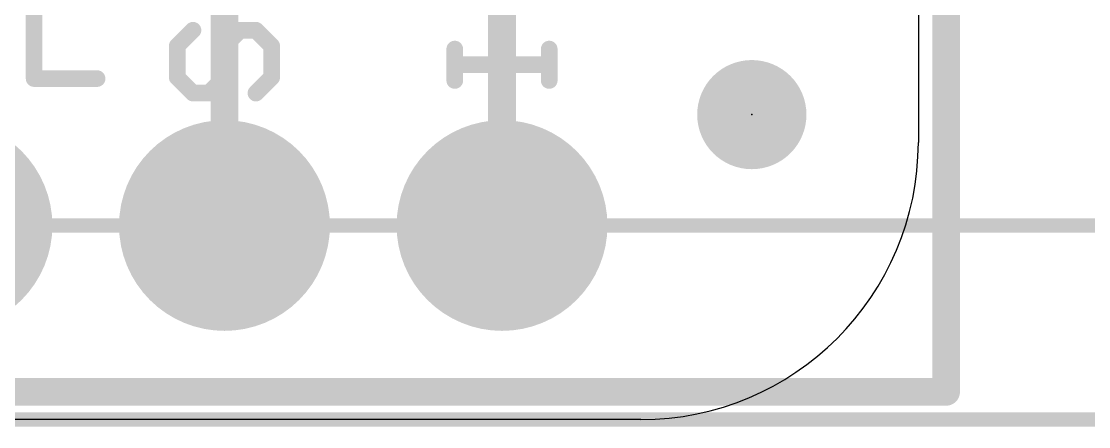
# Model space of a CAD drawing. Extents: x -11.6 to 35, y -5.3 to 31.4.
# Drawn here: x 9.57 to 19.34, y -0.07 to 3.65 of the extents above; entities that cross this region are included whole.
import ezdxf

# ---------------------------------------------------------------- set-up
doc = ezdxf.new("R2010")
doc.units = 0
for name, color, linetype in [('1', 12, 'CONTINUOUS'), ('16', 132, 'CONTINUOUS'), ('17', 110, 'CONTINUOUS'), ('20', 53, 'CONTINUOUS'), ('21', 40, 'CONTINUOUS'), ('23', 53, 'CONTINUOUS'), ('47', 253, 'CONTINUOUS')]:
    doc.layers.add(name, color=color, linetype=linetype)

# ---------------------------------------------------------------- blocks, each defined once
blk = doc.blocks.new('PIE')
at = {"const_width": 0.5}
blk.add_lwpolyline([(0, -0.25, 1), (0, 0.25, 1), (0, -0.25)], format="xyb", dxfattribs=at)
blk = doc.blocks.new('ROUNDP')
at = {"const_width": 0.5}
blk.add_lwpolyline([(0, -0.25, 1), (0, 0.25, 1), (0, -0.25)], format="xyb", dxfattribs=at)

msp = doc.modelspace()

# ---------------------------------------------------------------- linework, layer by layer
at = {"layer": '1', "const_width": 0.254}
msp.add_lwpolyline([(11.43, 1.778), (11.43, 4.572)], dxfattribs=at)
at = {"layer": '1', "const_width": 0.127}
msp.add_lwpolyline([(11.3665, 1.778, 1), (11.4935, 1.778)], format="xyb", dxfattribs=at)
at = {"layer": '16', "const_width": 0.254}
for points in [[(18.034, 0.254), (18.034, 10.414)], [(13.97, 6.604), (13.97, 1.778)], [(0, 0.254), (18.034, 0.254)]]:
    msp.add_lwpolyline(points, dxfattribs=at)
at = {"layer": '16', "const_width": 0.127}
for points in [[(13.9065, 1.778, 1), (14.0335, 1.778)], [(17.9705, 0.254, 1), (18.0975, 0.254)], [(18.034, 0.1905, 1), (18.034, 0.3175)]]:
    msp.add_lwpolyline(points, format="xyb", dxfattribs=at)
at = {"layer": '20'}
for p, q in [((17.78, 13.97), (17.78, 2.54)), ((15.24, 0), (2.54, 0))]:
    msp.add_line(p, q, dxfattribs=at)
msp.add_arc((15.24, 2.54), 2.54, 270, 0, dxfattribs=at)
at = {"layer": '21', "const_width": 0.1524}
for points in [[(9.688, 3.9885), (9.688, 3.1242)], [(11.1415, 3.5671), (10.9975, 3.4231)], [(11.4296, 3.4231), (11.5737, 3.5671)], [(11.5737, 3.5671), (11.7177, 3.5671)], [(11.7177, 3.5671), (11.8618, 3.4231)], [(10.9975, 3.4231), (10.9975, 3.135)], [(11.4296, 3.135), (11.4296, 3.4231)], [(11.8618, 3.4231), (11.8618, 3.135)], [(13.5375, 3.1066), (13.5375, 3.3947)], [(14.4018, 3.1066), (14.4018, 3.3947)], [(14.4018, 3.2507), (13.5375, 3.2507)], [(9.688, 3.1242), (10.2642, 3.1242)], [(10.9975, 3.135), (11.1415, 2.9909)], [(11.2856, 2.9909), (11.4296, 3.135)], [(11.8618, 3.135), (11.7177, 2.9909)], [(11.1415, 2.9909), (11.2856, 2.9909)]]:
    msp.add_lwpolyline(points, dxfattribs=at)
at = {"layer": '21', "const_width": 0.0762}
for points in [[(11.1685, 3.5402, 1), (11.1146, 3.5941)], [(11.5737, 3.6052, 1), (11.5737, 3.529)], [(11.6006, 3.5402, 1), (11.5467, 3.5941)], [(11.7447, 3.5941, 1), (11.6908, 3.5402)], [(11.7177, 3.529, 1), (11.7177, 3.6052)], [(10.9705, 3.45, 1), (11.0244, 3.3961)], [(11.0356, 3.4231, 1), (10.9594, 3.4231)], [(11.4677, 3.4231, 1), (11.3915, 3.4231)], [(11.4027, 3.45, 1), (11.4566, 3.3961)], [(11.8999, 3.4231, 1), (11.8237, 3.4231)], [(11.8349, 3.3961, 1), (11.8887, 3.45)], [(13.5756, 3.3947, 1), (13.4994, 3.3947)], [(14.4399, 3.3947, 1), (14.3637, 3.3947)], [(13.5375, 3.2888, 1), (13.5375, 3.2126)], [(14.4018, 3.2126, 1), (14.4018, 3.2888)], [(9.688, 3.1623, 1), (9.688, 3.0861)], [(9.6499, 3.1242, 1), (9.7261, 3.1242)], [(10.2642, 3.0861, 1), (10.2642, 3.1623)], [(11.0244, 3.1619, 1), (10.9705, 3.108)], [(10.9594, 3.135, 1), (11.0356, 3.135)], [(11.3915, 3.135, 1), (11.4677, 3.135)], [(11.4566, 3.108, 1), (11.4027, 3.1619)], [(11.8237, 3.135, 1), (11.8999, 3.135)], [(11.8887, 3.108, 1), (11.8349, 3.1619)], [(13.4994, 3.1066, 1), (13.5756, 3.1066)], [(14.3637, 3.1066, 1), (14.4399, 3.1066)], [(11.1415, 3.029, 1), (11.1415, 2.9528)], [(11.1146, 2.964, 1), (11.1685, 3.0179)], [(11.2586, 3.0179, 1), (11.3125, 2.964)], [(11.2856, 2.9528, 1), (11.2856, 3.029)], [(11.6908, 3.0179, 1), (11.7447, 2.964)]]:
    msp.add_lwpolyline(points, format="xyb", dxfattribs=at)
at = {"layer": '23'}
msp.add_point((16.256, 2.794), dxfattribs=at)
at = {"layer": '47', "const_width": 0.13}
for points in [[(8.89, 1.778), (26.334, 1.778)], [(8.128, 0), (34.97, 0)]]:
    msp.add_lwpolyline(points, dxfattribs=at)

# ---------------------------------------------------------------- block references
at = {"layer": '1'}
msp.add_blockref('PIE', (16.256, 2.794), dxfattribs=at)
at = {"layer": '17', "xscale": 1.9304, "yscale": 1.9304, "rotation": 90}
for p in [(8.89, 1.778), (8.89, 1.778), (11.43, 1.778), (11.43, 1.778), (13.97, 1.778), (13.97, 1.778)]:
    msp.add_blockref('ROUNDP', p, dxfattribs=at)

doc.saveas('drawing.dxf')
